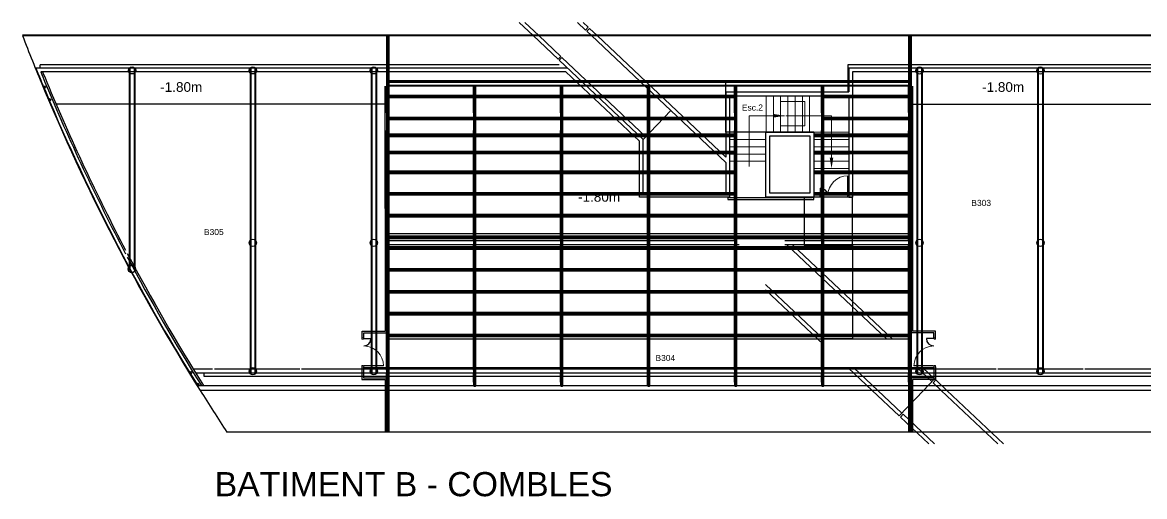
# Model space of a CAD drawing. Header units: millimetres. Extents: x 2006 to 2122, y 764 to 933.
# Drawn here: x 2006.76 to 2053.17, y 913.54 to 933.16 of the extents above; entities that cross this region are included whole.
import ezdxf

# ---------------------------------------------------------------- set-up
doc = ezdxf.new("R2010")
doc.units = ezdxf.units.MM
doc.linetypes.add('CACHE', pattern=[0.375, 0.25, -0.125])
for name, color, linetype in [('-1.80', 3, 'Continuous'), ('B14_ Cloisonnement créé', 6, 'Continuous'), ('B14_Cloisonnement existant', 4, 'Continuous'), ('B14_Escalier à créer', 4, 'Continuous'), ('B14_Légende des locaux', 251, 'Continuous'), ('B14_Maçonnerie céée', 5, 'Continuous'), ('B14_Maçonnerie Existante', 5, 'Continuous'), ('B14_Menuiseries intérieures', 251, 'Continuous'), ('B14_Numérotation locaux', 251, 'Continuous'), ('B14_Platelage combles', 30, 'Continuous'), ('Nom. Texte', 250, 'Continuous')]:
    doc.layers.add(name, color=color, linetype=linetype)
doc.layers.add('B14_Charpente', color=44, linetype='Continuous', lineweight=40)
doc.layers.add('B14_Menuiserie Ext. à créer', color=5, linetype='Continuous', lineweight=15)
doc.styles.get("Standard").update_dxf_attribs({"font": 'arial.ttf'})

msp = doc.modelspace()

# ---------------------------------------------------------------- hatches: boundary and pattern name
at = {"layer": 'B14_Escalier à créer', "lineweight": 9}
h = msp.add_hatch(color=256, dxfattribs=at)
h.paths.add_polyline_path([(2037.823, 929.375), (2037.823, 929.301), (2037.823, 929.227), (2037.979, 929.252), (2037.979, 929.349)])
h.paths.add_polyline_path([(2037.979, 929.349), (2037.979, 929.252), (2038.279, 929.301)])
h = msp.add_hatch(color=256, dxfattribs=at)
h.paths.add_polyline_path([(2040.295, 927.572), (2040.221, 927.572), (2040.147, 927.572), (2040.172, 927.416), (2040.27, 927.416)])
h.paths.add_polyline_path([(2040.27, 927.416), (2040.172, 927.416), (2040.221, 927.116)])

# ---------------------------------------------------------------- linework, layer by layer
at = {"layer": '-1.80'}
for p, q in [((2035.847, 928.626), (2035.847, 930.725)), ((2021.75, 929.774), (2008.166, 929.774)), ((2021.75, 929.774), (2021.75, 929.774)), ((2043.57, 929.774), (2054.151, 929.779)), ((2039.49, 928.626), (2035.847, 928.626)), ((2021.825, 924.431), (2043.497, 924.431)), ((2043.495, 920.315), (2043.495, 918.814))]:
    msp.add_line(p, q, dxfattribs=at)
at = {"layer": 'B14_ Cloisonnement créé'}
for p, q in [((2021.825, 918.454), (2021.825, 916.208)), ((2043.495, 918.454), (2043.495, 916.208))]:
    msp.add_line(p, q, dxfattribs=at)
at = {"layer": 'B14_Charpente'}
for p, q in [((2084.295, 932.617), (2006.757, 932.617)), ((2021.825, 932.617), (2021.825, 916.208)), ((2021.895, 932.617), (2021.895, 916.208)), ((2043.425, 932.617), (2043.425, 916.208)), ((2043.495, 932.617), (2043.495, 916.208)), ((2011.188, 931.274), (2011.188, 922.906)), ((2011.388, 931.274), (2011.388, 922.906)), ((2016.188, 931.274), (2016.188, 918.654)), ((2016.388, 931.274), (2016.388, 918.654)), ((2021.188, 931.274), (2021.188, 918.654)), ((2021.388, 931.274), (2021.388, 918.654)), ((2043.76, 931.274), (2043.76, 918.654)), ((2043.96, 931.274), (2043.96, 918.654)), ((2048.76, 931.274), (2048.76, 918.654)), ((2048.96, 931.274), (2048.96, 918.654)), ((2043.495, 930.725), (2021.895, 930.725)), ((2043.495, 930.695), (2021.895, 930.695)), ((2043.495, 930.534), (2021.821, 930.536)), ((2021.825, 929.499), (2021.825, 930.53)), ((2021.895, 929.499), (2021.895, 930.53)), ((2025.425, 930.129), (2021.895, 930.129)), ((2025.425, 929.499), (2025.425, 930.53)), ((2025.495, 929.499), (2025.495, 930.53)), ((2029.025, 930.129), (2025.495, 930.129)), ((2029.025, 929.499), (2029.025, 930.53)), ((2029.095, 929.499), (2029.095, 930.53)), ((2032.625, 930.129), (2029.095, 930.129)), ((2032.625, 929.499), (2032.625, 930.53)), ((2032.695, 929.499), (2032.695, 930.53)), ((2036.225, 930.129), (2032.695, 930.129)), ((2036.225, 929.499), (2036.225, 930.53)), ((2036.295, 929.499), (2036.295, 930.53)), ((2039.825, 929.499), (2039.825, 930.53)), ((2039.895, 929.499), (2039.895, 930.53)), ((2043.425, 930.129), (2039.895, 930.129)), ((2043.425, 929.499), (2043.425, 930.53)), ((2043.495, 929.499), (2043.495, 930.53)), ((2025.425, 930.054), (2021.895, 930.054)), ((2029.025, 930.054), (2025.495, 930.054)), ((2032.625, 930.054), (2029.095, 930.054)), ((2036.225, 930.054), (2032.695, 930.054)), ((2043.425, 930.054), (2039.895, 930.054)), ((2021.825, 928.614), (2021.895, 929.499)), ((2021.895, 928.614), (2021.825, 929.499)), ((2025.425, 929.214), (2021.895, 929.214)), ((2025.425, 928.614), (2025.495, 929.499)), ((2025.495, 928.614), (2025.425, 929.499)), ((2029.025, 929.214), (2025.495, 929.214)), ((2029.025, 928.614), (2029.095, 929.499)), ((2029.095, 928.614), (2029.025, 929.499)), ((2032.625, 929.214), (2029.095, 929.214)), ((2032.625, 928.614), (2032.695, 929.499)), ((2032.695, 928.614), (2032.625, 929.499)), ((2036.225, 929.214), (2032.695, 929.214)), ((2036.225, 928.614), (2036.295, 929.499)), ((2036.295, 928.614), (2036.225, 929.499)), ((2039.825, 928.614), (2039.895, 929.499)), ((2039.895, 928.614), (2039.825, 929.499)), ((2043.425, 929.214), (2039.895, 929.214)), ((2043.425, 928.614), (2043.495, 929.499)), ((2043.495, 928.614), (2043.425, 929.499)), ((2025.425, 929.139), (2021.895, 929.139)), ((2029.025, 929.139), (2025.495, 929.139)), ((2032.625, 929.139), (2029.095, 929.139)), ((2036.225, 929.139), (2032.695, 929.139)), ((2043.425, 929.139), (2039.895, 929.139)), ((2021.825, 924.139), (2021.825, 928.614)), ((2021.835, 928.614), (2021.835, 927.345)), ((2021.885, 927.345), (2021.885, 928.614)), ((2021.895, 924.139), (2021.895, 928.614)), ((2025.425, 928.519), (2021.895, 928.519)), ((2025.425, 928.444), (2021.895, 928.444)), ((2025.425, 924.139), (2025.425, 928.614)), ((2025.435, 928.614), (2025.435, 927.345)), ((2025.485, 927.345), (2025.485, 928.614)), ((2025.495, 924.139), (2025.495, 928.614)), ((2029.025, 928.519), (2025.495, 928.519)), ((2029.025, 928.444), (2025.495, 928.444)), ((2029.025, 924.139), (2029.025, 928.614)), ((2029.035, 928.614), (2029.035, 927.345)), ((2029.085, 927.345), (2029.085, 928.614)), ((2029.095, 924.139), (2029.095, 928.614)), ((2032.625, 928.519), (2029.095, 928.519)), ((2032.625, 928.444), (2029.095, 928.444)), ((2032.625, 924.139), (2032.625, 928.614)), ((2032.635, 928.614), (2032.635, 927.345)), ((2032.685, 927.345), (2032.685, 928.614)), ((2032.695, 924.139), (2032.695, 928.614)), ((2036.225, 928.519), (2032.695, 928.519)), ((2036.225, 928.444), (2032.695, 928.444)), ((2036.225, 924.139), (2036.225, 928.614)), ((2036.235, 928.614), (2036.235, 927.345)), ((2036.285, 927.345), (2036.285, 928.614)), ((2036.295, 924.139), (2036.295, 928.614)), ((2039.825, 928.519), (2039.49, 928.519)), ((2039.825, 928.444), (2039.49, 928.444)), ((2039.825, 924.139), (2039.825, 928.614)), ((2039.835, 928.614), (2039.835, 927.345)), ((2039.885, 927.345), (2039.885, 928.614)), ((2039.895, 924.139), (2039.895, 928.614)), ((2043.425, 928.519), (2039.895, 928.519)), ((2043.425, 928.444), (2039.895, 928.444)), ((2043.425, 924.139), (2043.425, 928.614)), ((2043.435, 928.614), (2043.435, 927.345)), ((2043.485, 927.345), (2043.485, 928.614)), ((2043.495, 924.139), (2043.495, 928.614)), ((2021.885, 928.129), (2021.835, 928.129)), ((2025.425, 927.814), (2021.895, 927.814)), ((2025.485, 928.129), (2025.435, 928.129)), ((2029.025, 927.814), (2025.495, 927.814)), ((2029.085, 928.129), (2029.035, 928.129)), ((2032.625, 927.814), (2029.095, 927.814)), ((2032.685, 928.129), (2032.635, 928.129)), ((2036.225, 927.814), (2032.695, 927.814)), ((2036.285, 928.129), (2036.235, 928.129)), ((2039.825, 927.814), (2039.49, 927.814)), ((2039.885, 928.129), (2039.835, 928.129)), ((2043.425, 927.814), (2039.895, 927.814)), ((2043.485, 928.129), (2043.435, 928.129)), ((2021.835, 927.171), (2021.885, 927.345)), ((2021.885, 927.171), (2021.835, 927.345)), ((2025.425, 927.739), (2021.895, 927.739)), ((2025.435, 927.171), (2025.485, 927.345)), ((2025.485, 927.171), (2025.435, 927.345)), ((2029.025, 927.739), (2025.495, 927.739)), ((2029.035, 927.171), (2029.085, 927.345)), ((2029.085, 927.171), (2029.035, 927.345)), ((2032.625, 927.739), (2029.095, 927.739)), ((2032.635, 927.171), (2032.685, 927.345)), ((2032.685, 927.171), (2032.635, 927.345)), ((2036.225, 927.739), (2032.695, 927.739)), ((2036.235, 927.171), (2036.285, 927.345)), ((2036.285, 927.171), (2036.235, 927.345)), ((2039.825, 927.739), (2039.49, 927.739)), ((2039.835, 927.171), (2039.885, 927.345)), ((2039.885, 927.171), (2039.835, 927.345)), ((2043.425, 927.739), (2039.895, 927.739)), ((2043.435, 927.171), (2043.485, 927.345)), ((2043.485, 927.171), (2043.435, 927.345)), ((2025.425, 926.989), (2021.895, 926.989)), ((2025.425, 926.914), (2021.895, 926.914)), ((2029.025, 926.989), (2025.495, 926.989)), ((2029.025, 926.914), (2025.495, 926.914)), ((2032.625, 926.989), (2029.095, 926.989)), ((2032.625, 926.914), (2029.095, 926.914)), ((2036.225, 926.989), (2032.695, 926.989)), ((2036.225, 926.914), (2032.695, 926.914)), ((2039.825, 926.989), (2039.49, 926.989)), ((2039.825, 926.914), (2039.49, 926.914)), ((2043.425, 926.989), (2039.895, 926.989)), ((2043.425, 926.914), (2039.895, 926.914)), ((2021.825, 925.975), (2021.895, 926.152)), ((2021.895, 925.975), (2021.825, 926.152)), ((2025.425, 926.104), (2021.895, 926.104)), ((2025.425, 926.029), (2021.895, 926.029)), ((2025.425, 925.975), (2025.495, 926.152)), ((2025.495, 925.975), (2025.425, 926.152)), ((2029.025, 926.104), (2025.495, 926.104)), ((2029.025, 926.029), (2025.495, 926.029)), ((2029.025, 925.975), (2029.095, 926.152)), ((2029.095, 925.975), (2029.025, 926.152)), ((2032.625, 926.104), (2029.095, 926.104)), ((2032.625, 926.029), (2029.095, 926.029)), ((2032.625, 925.975), (2032.695, 926.152)), ((2032.695, 925.975), (2032.625, 926.152)), ((2036.225, 926.104), (2032.695, 926.104)), ((2036.225, 926.029), (2032.695, 926.029)), ((2036.225, 925.975), (2036.295, 926.152)), ((2036.295, 925.975), (2036.225, 926.152)), ((2039.825, 926.104), (2039.49, 926.104)), ((2039.825, 926.029), (2039.49, 926.029)), ((2039.825, 925.975), (2039.895, 926.152)), ((2039.895, 925.975), (2039.825, 926.152)), ((2043.425, 926.104), (2039.895, 926.104)), ((2043.425, 926.029), (2039.895, 926.029)), ((2043.425, 925.975), (2043.495, 926.152)), ((2043.495, 925.975), (2043.425, 926.152)), ((2021.895, 925.545), (2021.825, 925.545)), ((2025.495, 925.545), (2025.425, 925.545)), ((2029.095, 925.545), (2029.025, 925.545)), ((2032.695, 925.545), (2032.625, 925.545)), ((2036.295, 925.545), (2036.225, 925.545)), ((2039.895, 925.545), (2039.825, 925.545)), ((2043.495, 925.545), (2043.425, 925.545)), ((2021.825, 924.928), (2021.895, 925.108)), ((2021.895, 924.928), (2021.825, 925.108)), ((2025.425, 925.199), (2021.895, 925.199)), ((2025.425, 925.124), (2021.895, 925.124)), ((2025.425, 924.928), (2025.495, 925.108)), ((2025.495, 924.928), (2025.425, 925.108)), ((2029.025, 925.199), (2025.495, 925.199)), ((2029.025, 925.124), (2025.495, 925.124)), ((2029.025, 924.928), (2029.095, 925.108)), ((2029.095, 924.928), (2029.025, 925.108)), ((2032.625, 925.199), (2029.095, 925.199)), ((2032.625, 925.124), (2029.095, 925.124)), ((2032.625, 924.928), (2032.695, 925.108)), ((2032.695, 924.928), (2032.625, 925.108)), ((2036.225, 925.199), (2032.695, 925.199)), ((2036.225, 925.124), (2032.695, 925.124)), ((2036.225, 924.928), (2036.295, 925.108)), ((2036.295, 924.928), (2036.225, 925.108)), ((2039.825, 925.199), (2036.295, 925.199)), ((2039.825, 925.124), (2036.295, 925.124)), ((2039.825, 924.928), (2039.895, 925.108)), ((2039.895, 924.928), (2039.825, 925.108)), ((2043.425, 925.199), (2039.895, 925.199)), ((2043.425, 925.124), (2039.895, 925.124)), ((2043.425, 924.928), (2043.495, 925.108)), ((2043.495, 924.928), (2043.425, 925.108)), ((2021.825, 923.949), (2021.895, 924.139)), ((2021.895, 923.949), (2021.825, 924.139)), ((2025.425, 924.304), (2021.895, 924.304)), ((2025.425, 924.229), (2021.895, 924.229)), ((2025.425, 923.949), (2025.495, 924.139)), ((2025.495, 923.949), (2025.425, 924.139)), ((2029.025, 924.304), (2025.495, 924.304)), ((2029.025, 924.229), (2025.495, 924.229)), ((2029.025, 923.949), (2029.095, 924.139)), ((2029.095, 923.949), (2029.025, 924.139)), ((2032.625, 924.304), (2029.095, 924.304)), ((2032.625, 924.229), (2029.095, 924.229)), ((2032.625, 923.949), (2032.695, 924.139)), ((2032.695, 923.949), (2032.625, 924.139)), ((2036.225, 924.304), (2032.695, 924.304)), ((2036.225, 924.229), (2032.695, 924.229)), ((2036.225, 923.949), (2036.295, 924.139)), ((2036.295, 923.949), (2036.225, 924.139)), ((2039.825, 924.304), (2036.295, 924.304)), ((2039.825, 924.229), (2036.295, 924.229)), ((2039.825, 923.949), (2039.895, 924.139)), ((2039.895, 923.949), (2039.825, 924.139)), ((2043.425, 924.304), (2039.895, 924.304)), ((2043.425, 924.229), (2039.895, 924.229)), ((2043.425, 923.949), (2043.495, 924.139)), ((2043.495, 923.949), (2043.425, 924.139)), ((2021.825, 918.794), (2021.825, 923.949)), ((2021.835, 923.156), (2021.835, 923.949)), ((2021.885, 923.156), (2021.885, 923.949)), ((2021.895, 918.794), (2021.895, 923.949)), ((2025.425, 923.859), (2021.895, 923.859)), ((2025.425, 923.784), (2021.895, 923.784)), ((2025.425, 918.794), (2025.425, 923.949)), ((2025.435, 923.156), (2025.435, 923.949)), ((2025.485, 923.156), (2025.485, 923.949)), ((2025.495, 918.794), (2025.495, 923.949)), ((2029.025, 923.859), (2025.495, 923.859)), ((2029.025, 923.784), (2025.495, 923.784)), ((2029.025, 918.794), (2029.025, 923.949)), ((2029.035, 923.156), (2029.035, 923.949)), ((2029.085, 923.156), (2029.085, 923.949)), ((2029.095, 918.794), (2029.095, 923.949)), ((2032.625, 923.859), (2029.095, 923.859)), ((2032.625, 923.784), (2029.095, 923.784)), ((2032.625, 918.794), (2032.625, 923.949)), ((2032.635, 923.156), (2032.635, 923.949)), ((2032.685, 923.156), (2032.685, 923.949)), ((2032.695, 918.794), (2032.695, 923.949)), ((2036.225, 923.859), (2032.695, 923.859)), ((2036.225, 923.784), (2032.695, 923.784)), ((2036.225, 918.794), (2036.225, 923.949)), ((2036.235, 923.156), (2036.235, 923.949)), ((2036.285, 923.156), (2036.285, 923.949)), ((2036.295, 918.794), (2036.295, 923.949)), ((2039.825, 923.859), (2036.295, 923.859)), ((2039.825, 923.784), (2036.295, 923.784)), ((2039.825, 918.794), (2039.825, 923.949)), ((2039.835, 923.156), (2039.835, 923.949)), ((2039.885, 923.156), (2039.885, 923.949)), ((2039.895, 918.794), (2039.895, 923.949)), ((2043.425, 923.859), (2039.895, 923.859)), ((2043.425, 923.784), (2039.895, 923.784)), ((2043.425, 918.794), (2043.425, 923.949)), ((2043.435, 923.156), (2043.435, 923.949)), ((2043.485, 923.156), (2043.485, 923.949)), ((2043.495, 918.794), (2043.495, 923.949)), ((2021.835, 922.98), (2021.885, 923.156)), ((2021.885, 922.98), (2021.835, 923.156)), ((2025.435, 922.98), (2025.485, 923.156)), ((2025.485, 922.98), (2025.435, 923.156)), ((2029.035, 922.98), (2029.085, 923.156)), ((2029.085, 922.98), (2029.035, 923.156)), ((2032.635, 922.98), (2032.685, 923.156)), ((2032.685, 922.98), (2032.635, 923.156)), ((2036.235, 922.98), (2036.285, 923.156)), ((2036.285, 922.98), (2036.235, 923.156)), ((2039.835, 922.98), (2039.885, 923.156)), ((2039.885, 922.98), (2039.835, 923.156)), ((2043.435, 922.98), (2043.485, 923.156)), ((2043.485, 922.98), (2043.435, 923.156)), ((2025.425, 922.954), (2021.895, 922.954)), ((2025.425, 922.879), (2021.895, 922.879)), ((2029.025, 922.954), (2025.495, 922.954)), ((2029.025, 922.879), (2025.495, 922.879)), ((2032.625, 922.954), (2029.095, 922.954)), ((2032.625, 922.879), (2029.095, 922.879)), ((2036.225, 922.954), (2032.695, 922.954)), ((2036.225, 922.879), (2032.695, 922.879)), ((2039.825, 922.954), (2036.295, 922.954)), ((2039.825, 922.879), (2036.295, 922.879)), ((2043.425, 922.954), (2039.895, 922.954)), ((2043.425, 922.879), (2039.895, 922.879)), ((2025.425, 922.049), (2021.895, 922.049)), ((2025.425, 921.974), (2021.895, 921.974)), ((2029.025, 922.049), (2025.495, 922.049)), ((2029.025, 921.974), (2025.495, 921.974)), ((2032.625, 922.049), (2029.095, 922.049)), ((2032.625, 921.974), (2029.095, 921.974)), ((2036.225, 922.049), (2032.695, 922.049)), ((2036.225, 921.974), (2032.695, 921.974)), ((2039.825, 922.049), (2036.295, 922.049)), ((2039.825, 921.974), (2036.295, 921.974)), ((2043.425, 922.049), (2039.895, 922.049)), ((2043.425, 921.974), (2039.895, 921.974)), ((2021.835, 921.414), (2021.885, 921.514)), ((2021.885, 921.414), (2021.835, 921.514)), ((2021.835, 921.414), (2021.835, 920.629)), ((2021.885, 920.629), (2021.885, 921.414)), ((2025.435, 921.414), (2025.485, 921.514)), ((2025.485, 921.414), (2025.435, 921.514)), ((2025.435, 921.414), (2025.435, 920.629)), ((2025.485, 920.629), (2025.485, 921.414)), ((2029.035, 921.414), (2029.085, 921.514)), ((2029.085, 921.414), (2029.035, 921.514)), ((2029.035, 921.414), (2029.035, 920.629)), ((2029.085, 920.629), (2029.085, 921.414)), ((2032.635, 921.414), (2032.685, 921.514)), ((2032.685, 921.414), (2032.635, 921.514)), ((2032.635, 921.414), (2032.635, 920.629)), ((2032.685, 920.629), (2032.685, 921.414)), ((2036.235, 921.414), (2036.285, 921.514)), ((2036.285, 921.414), (2036.235, 921.514)), ((2036.235, 921.414), (2036.235, 920.629)), ((2036.285, 920.629), (2036.285, 921.414)), ((2039.835, 921.414), (2039.885, 921.514)), ((2039.885, 921.414), (2039.835, 921.514)), ((2039.835, 921.414), (2039.835, 920.629)), ((2039.885, 920.629), (2039.885, 921.414)), ((2043.435, 921.414), (2043.485, 921.514)), ((2043.485, 921.414), (2043.435, 921.514)), ((2043.435, 921.414), (2043.435, 920.629)), ((2043.485, 920.629), (2043.485, 921.414)), ((2025.425, 921.144), (2021.895, 921.144)), ((2025.425, 921.069), (2021.895, 921.069)), ((2029.025, 921.144), (2025.495, 921.144)), ((2029.025, 921.069), (2025.495, 921.069)), ((2032.625, 921.144), (2029.095, 921.144)), ((2032.625, 921.069), (2029.095, 921.069)), ((2036.225, 921.144), (2032.695, 921.144)), ((2036.225, 921.069), (2032.695, 921.069)), ((2039.825, 921.144), (2036.295, 921.144)), ((2039.825, 921.069), (2036.295, 921.069)), ((2043.425, 921.144), (2039.895, 921.144)), ((2043.425, 921.069), (2039.895, 921.069)), ((2021.835, 920.455), (2021.885, 920.629)), ((2021.885, 920.455), (2021.835, 920.629)), ((2025.435, 920.455), (2025.485, 920.629)), ((2025.485, 920.455), (2025.435, 920.629)), ((2029.035, 920.455), (2029.085, 920.629)), ((2029.085, 920.455), (2029.035, 920.629)), ((2032.635, 920.455), (2032.685, 920.629)), ((2032.685, 920.455), (2032.635, 920.629)), ((2036.235, 920.455), (2036.285, 920.629)), ((2036.285, 920.455), (2036.235, 920.629)), ((2039.835, 920.455), (2039.885, 920.629)), ((2039.885, 920.455), (2039.835, 920.629)), ((2043.435, 920.455), (2043.485, 920.629)), ((2043.485, 920.455), (2043.435, 920.629)), ((2025.425, 920.239), (2021.895, 920.239)), ((2025.425, 920.164), (2021.895, 920.164)), ((2029.025, 920.239), (2025.495, 920.239)), ((2029.025, 920.164), (2025.495, 920.164)), ((2032.625, 920.239), (2029.095, 920.239)), ((2032.625, 920.164), (2029.095, 920.164)), ((2036.225, 920.239), (2032.695, 920.239)), ((2036.225, 920.164), (2032.695, 920.164)), ((2039.825, 920.239), (2036.295, 920.239)), ((2039.825, 920.164), (2036.295, 920.164)), ((2043.425, 920.239), (2039.895, 920.239)), ((2043.425, 920.164), (2039.895, 920.164)), ((2021.825, 918.654), (2021.895, 918.794)), ((2021.895, 918.654), (2021.825, 918.794)), ((2021.825, 918.304), (2021.825, 918.654)), ((2021.895, 918.304), (2021.895, 918.654)), ((2025.425, 918.654), (2025.495, 918.794)), ((2025.495, 918.654), (2025.425, 918.794)), ((2025.425, 918.304), (2025.425, 918.654)), ((2025.495, 918.304), (2025.495, 918.654)), ((2029.025, 918.654), (2029.095, 918.794)), ((2029.095, 918.654), (2029.025, 918.794)), ((2029.025, 918.304), (2029.025, 918.654)), ((2029.095, 918.304), (2029.095, 918.654)), ((2032.625, 918.654), (2032.695, 918.794)), ((2032.695, 918.654), (2032.625, 918.794)), ((2032.625, 918.304), (2032.625, 918.654)), ((2032.695, 918.304), (2032.695, 918.654)), ((2036.225, 918.654), (2036.295, 918.794)), ((2036.295, 918.654), (2036.225, 918.794)), ((2036.225, 918.304), (2036.225, 918.654)), ((2036.295, 918.304), (2036.295, 918.654)), ((2039.825, 918.654), (2039.895, 918.794)), ((2039.895, 918.654), (2039.825, 918.794)), ((2039.825, 918.304), (2039.825, 918.654)), ((2039.895, 918.304), (2039.895, 918.654)), ((2043.425, 918.654), (2043.495, 918.794)), ((2043.495, 918.654), (2043.425, 918.794)), ((2043.425, 918.304), (2043.425, 918.654)), ((2043.495, 918.304), (2043.495, 918.654)), ((2021.825, 918.133), (2021.895, 918.304)), ((2021.895, 918.133), (2021.825, 918.304)), ((2025.425, 918.133), (2025.495, 918.304)), ((2025.495, 918.133), (2025.425, 918.304)), ((2029.025, 918.133), (2029.095, 918.304)), ((2029.095, 918.133), (2029.025, 918.304)), ((2032.625, 918.133), (2032.695, 918.304)), ((2032.695, 918.133), (2032.625, 918.304)), ((2036.225, 918.133), (2036.295, 918.304)), ((2036.295, 918.133), (2036.225, 918.304)), ((2039.825, 918.133), (2039.895, 918.304)), ((2039.895, 918.133), (2039.825, 918.304)), ((2043.425, 918.133), (2043.495, 918.304)), ((2043.495, 918.133), (2043.425, 918.304))]:
    msp.add_line(p, q, dxfattribs=at)
for points in [[(2021.825, 928.614), (2021.895, 928.614), (2021.895, 929.499), (2021.825, 929.499)], [(2025.425, 928.614), (2025.495, 928.614), (2025.495, 929.499), (2025.425, 929.499)], [(2029.025, 928.614), (2029.095, 928.614), (2029.095, 929.499), (2029.025, 929.499)], [(2032.625, 928.614), (2032.695, 928.614), (2032.695, 929.499), (2032.625, 929.499)], [(2036.225, 928.614), (2036.295, 928.614), (2036.295, 929.499), (2036.225, 929.499)], [(2039.825, 928.614), (2039.895, 928.614), (2039.895, 929.499), (2039.825, 929.499)], [(2043.425, 928.614), (2043.495, 928.614), (2043.495, 929.499), (2043.425, 929.499)], [(2021.885, 927.345), (2021.835, 927.345), (2021.835, 927.171), (2021.885, 927.171)], [(2025.485, 927.345), (2025.435, 927.345), (2025.435, 927.171), (2025.485, 927.171)], [(2029.085, 927.345), (2029.035, 927.345), (2029.035, 927.171), (2029.085, 927.171)], [(2032.685, 927.345), (2032.635, 927.345), (2032.635, 927.171), (2032.685, 927.171)], [(2036.285, 927.345), (2036.235, 927.345), (2036.235, 927.171), (2036.285, 927.171)], [(2039.885, 927.345), (2039.835, 927.345), (2039.835, 927.171), (2039.885, 927.171)], [(2043.485, 927.345), (2043.435, 927.345), (2043.435, 927.171), (2043.485, 927.171)], [(2021.825, 925.975), (2021.895, 925.975), (2021.895, 926.152), (2021.825, 926.152)], [(2025.425, 925.975), (2025.495, 925.975), (2025.495, 926.152), (2025.425, 926.152)], [(2029.025, 925.975), (2029.095, 925.975), (2029.095, 926.152), (2029.025, 926.152)], [(2032.625, 925.975), (2032.695, 925.975), (2032.695, 926.152), (2032.625, 926.152)], [(2036.225, 925.975), (2036.295, 925.975), (2036.295, 926.152), (2036.225, 926.152)], [(2039.825, 925.975), (2039.895, 925.975), (2039.895, 926.152), (2039.825, 926.152)], [(2043.425, 925.975), (2043.495, 925.975), (2043.495, 926.152), (2043.425, 926.152)], [(2021.825, 924.928), (2021.895, 924.928), (2021.895, 925.108), (2021.825, 925.108)], [(2025.425, 924.928), (2025.495, 924.928), (2025.495, 925.108), (2025.425, 925.108)], [(2029.025, 924.928), (2029.095, 924.928), (2029.095, 925.108), (2029.025, 925.108)], [(2032.625, 924.928), (2032.695, 924.928), (2032.695, 925.108), (2032.625, 925.108)], [(2036.225, 924.928), (2036.295, 924.928), (2036.295, 925.108), (2036.225, 925.108)], [(2039.825, 924.928), (2039.895, 924.928), (2039.895, 925.108), (2039.825, 925.108)], [(2043.425, 924.928), (2043.495, 924.928), (2043.495, 925.108), (2043.425, 925.108)], [(2021.825, 923.949), (2021.895, 923.949), (2021.895, 924.139), (2021.825, 924.139)], [(2025.425, 923.949), (2025.495, 923.949), (2025.495, 924.139), (2025.425, 924.139)], [(2029.025, 923.949), (2029.095, 923.949), (2029.095, 924.139), (2029.025, 924.139)], [(2032.625, 923.949), (2032.695, 923.949), (2032.695, 924.139), (2032.625, 924.139)], [(2036.225, 923.949), (2036.295, 923.949), (2036.295, 924.139), (2036.225, 924.139)], [(2039.825, 923.949), (2039.895, 923.949), (2039.895, 924.139), (2039.825, 924.139)], [(2043.425, 923.949), (2043.495, 923.949), (2043.495, 924.139), (2043.425, 924.139)], [(2021.885, 923.156), (2021.835, 923.156), (2021.835, 922.98), (2021.885, 922.98)], [(2025.485, 923.156), (2025.435, 923.156), (2025.435, 922.98), (2025.485, 922.98)], [(2029.085, 923.156), (2029.035, 923.156), (2029.035, 922.98), (2029.085, 922.98)], [(2032.685, 923.156), (2032.635, 923.156), (2032.635, 922.98), (2032.685, 922.98)], [(2036.285, 923.156), (2036.235, 923.156), (2036.235, 922.98), (2036.285, 922.98)], [(2039.885, 923.156), (2039.835, 923.156), (2039.835, 922.98), (2039.885, 922.98)], [(2043.485, 923.156), (2043.435, 923.156), (2043.435, 922.98), (2043.485, 922.98)], [(2021.885, 921.514), (2021.835, 921.514), (2021.835, 921.414), (2021.885, 921.414)], [(2025.485, 921.514), (2025.435, 921.514), (2025.435, 921.414), (2025.485, 921.414)], [(2029.085, 921.514), (2029.035, 921.514), (2029.035, 921.414), (2029.085, 921.414)], [(2032.685, 921.514), (2032.635, 921.514), (2032.635, 921.414), (2032.685, 921.414)], [(2036.285, 921.514), (2036.235, 921.514), (2036.235, 921.414), (2036.285, 921.414)], [(2039.885, 921.514), (2039.835, 921.514), (2039.835, 921.414), (2039.885, 921.414)], [(2043.485, 921.514), (2043.435, 921.514), (2043.435, 921.414), (2043.485, 921.414)], [(2021.885, 920.629), (2021.835, 920.629), (2021.835, 920.455), (2021.885, 920.455)], [(2025.485, 920.629), (2025.435, 920.629), (2025.435, 920.455), (2025.485, 920.455)], [(2029.085, 920.629), (2029.035, 920.629), (2029.035, 920.455), (2029.085, 920.455)], [(2032.685, 920.629), (2032.635, 920.629), (2032.635, 920.455), (2032.685, 920.455)], [(2036.285, 920.629), (2036.235, 920.629), (2036.235, 920.455), (2036.285, 920.455)], [(2039.885, 920.629), (2039.835, 920.629), (2039.835, 920.455), (2039.885, 920.455)], [(2043.485, 920.629), (2043.435, 920.629), (2043.435, 920.455), (2043.485, 920.455)], [(2021.825, 918.654), (2021.895, 918.654), (2021.895, 918.794), (2021.825, 918.794)], [(2025.425, 918.654), (2025.495, 918.654), (2025.495, 918.794), (2025.425, 918.794)], [(2029.025, 918.654), (2029.095, 918.654), (2029.095, 918.794), (2029.025, 918.794)], [(2032.625, 918.654), (2032.695, 918.654), (2032.695, 918.794), (2032.625, 918.794)], [(2036.225, 918.654), (2036.295, 918.654), (2036.295, 918.794), (2036.225, 918.794)], [(2039.825, 918.654), (2039.895, 918.654), (2039.895, 918.794), (2039.825, 918.794)], [(2043.425, 918.654), (2043.495, 918.654), (2043.495, 918.794), (2043.425, 918.794)], [(2021.825, 918.133), (2021.895, 918.133), (2021.895, 918.304), (2021.825, 918.304)], [(2025.425, 918.133), (2025.495, 918.133), (2025.495, 918.304), (2025.425, 918.304)], [(2029.025, 918.133), (2029.095, 918.133), (2029.095, 918.304), (2029.025, 918.304)], [(2032.625, 918.133), (2032.695, 918.133), (2032.695, 918.304), (2032.625, 918.304)], [(2036.225, 918.133), (2036.295, 918.133), (2036.295, 918.304), (2036.225, 918.304)], [(2039.825, 918.133), (2039.895, 918.133), (2039.895, 918.304), (2039.825, 918.304)], [(2043.425, 918.133), (2043.495, 918.133), (2043.495, 918.304), (2043.425, 918.304)]]:
    msp.add_lwpolyline(points, close=True, dxfattribs=at)
at = {"layer": 'B14_Cloisonnement existant'}
for p, q in [((2021.75, 930.53), (2021.755, 920.385)), ((2021.821, 930.53), (2021.825, 920.315)), ((2043.5, 930.53), (2043.495, 920.315)), ((2043.57, 930.53), (2043.565, 920.385)), ((2035.937, 925.931), (2035.937, 925.831)), ((2035.937, 925.931), (2036.007, 925.931)), ((2036.007, 925.901), (2036.007, 925.931)), ((2039.42, 925.901), (2036.007, 925.901)), ((2039.49, 925.931), (2039.42, 925.931)), ((2039.42, 925.931), (2039.42, 925.901)), ((2039.49, 925.831), (2039.49, 925.931)), ((2035.937, 925.831), (2039.49, 925.831)), ((2020.803, 920.384), (2021.755, 920.385)), ((2020.803, 920.114), (2020.803, 920.384)), ((2044.517, 920.384), (2043.565, 920.385)), ((2044.517, 920.114), (2044.517, 920.384)), ((2020.873, 920.314), (2021.825, 920.315)), ((2020.873, 920.114), (2020.873, 920.314)), ((2044.447, 920.314), (2043.495, 920.315)), ((2044.447, 920.114), (2044.447, 920.314)), ((2020.798, 918.915), (2020.798, 918.814)), ((2020.798, 918.814), (2020.798, 918.383)), ((2020.868, 918.915), (2020.868, 918.814)), ((2020.868, 918.814), (2020.868, 918.454)), ((2044.452, 918.915), (2044.452, 918.814)), ((2044.452, 918.814), (2044.452, 918.454)), ((2044.522, 918.915), (2044.522, 918.814)), ((2044.522, 918.814), (2044.522, 918.383)), ((2020.798, 918.383), (2021.755, 918.383)), ((2020.868, 918.454), (2021.825, 918.454)), ((2021.755, 918.383), (2021.755, 916.208)), ((2044.452, 918.454), (2043.495, 918.454)), ((2044.522, 918.383), (2043.565, 918.383)), ((2043.565, 918.383), (2043.565, 916.208))]:
    msp.add_line(p, q, dxfattribs=at)
msp.add_lwpolyline([(2032.605, 930.53), (2032.625, 930.53), (2032.625, 918.133), (2032.605, 918.133)], close=True, dxfattribs=at)
at = {"layer": 'B14_Escalier à créer', "lineweight": 9}
for p, q in [((2037.517, 928.616), (2037.517, 930.126)), ((2037.817, 928.616), (2037.817, 930.126)), ((2036.817, 929.301), (2038.279, 929.301)), ((2036.817, 927.199), (2036.817, 929.301)), ((2038.117, 928.616), (2038.117, 929.61)), ((2038.279, 929.301), (2038.279, 929.301)), ((2038.335, 929.301), (2040.221, 929.301)), ((2040.221, 927.572), (2040.221, 929.301)), ((2037.517, 928.616), (2036.017, 928.616)), ((2037.507, 928.316), (2036.017, 928.316)), ((2037.507, 928.016), (2036.017, 928.016)), ((2037.507, 927.716), (2036.017, 927.716)), ((2037.507, 927.416), (2036.017, 927.416))]:
    msp.add_line(p, q, dxfattribs=at)
at = {"layer": 'B14_Escalier à créer', "linetype": 'CACHE', "lineweight": 9, "ltscale": 50}
for p, q in [((2038.117, 929.61), (2038.117, 930.126)), ((2038.417, 928.626), (2038.417, 930.126)), ((2038.717, 928.616), (2038.717, 930.126)), ((2039.017, 928.616), (2039.017, 930.126)), ((2039.317, 928.616), (2039.317, 930.126)), ((2039.5, 928.616), (2040.942, 928.616)), ((2039.5, 928.316), (2040.942, 928.316)), ((2039.5, 928.016), (2040.942, 928.016)), ((2039.5, 927.716), (2040.942, 927.716)), ((2039.5, 927.416), (2040.942, 927.416)), ((2039.5, 927.116), (2040.942, 927.116))]:
    msp.add_line(p, q, dxfattribs=at)
at = {"layer": 'B14_Maçonnerie céée'}
for centre in [(2011.291, 931.179), (2016.288, 931.179), (2021.288, 931.179), (2043.86, 931.176), (2048.86, 931.176), (2016.288, 924.044), (2021.288, 924.044), (2043.86, 924.044), (2048.86, 924.044), (2011.282, 922.96), (2016.288, 918.733), (2021.288, 918.733), (2043.86, 918.728), (2048.86, 918.728)]:
    msp.add_circle(centre, 0.15, dxfattribs=at)
at = {"layer": 'B14_Maçonnerie Existante'}
for p, q in [((2027.301, 933.162), (2027.878, 932.617)), ((2027.534, 933.162), (2028.111, 932.617)), ((2029.715, 933.162), (2030.047, 932.848)), ((2029.948, 933.162), (2030.157, 932.964)), ((2030.047, 932.848), (2030.157, 932.964)), ((2030.098, 932.8), (2030.208, 932.916)), ((2030.208, 932.916), (2030.525, 932.617)), ((2027.878, 932.617), (2028.91, 931.643)), ((2028.111, 932.617), (2029.02, 931.759)), ((2030.292, 932.617), (2030.098, 932.8)), ((2030.292, 932.617), (2035.847, 927.372)), ((2030.525, 932.617), (2035.847, 927.592)), ((2029.02, 931.759), (2028.91, 931.643)), ((2028.961, 931.595), (2029.071, 931.711)), ((2028.961, 931.595), (2032.435, 928.315)), ((2029.071, 931.711), (2032.545, 928.431)), ((2029.29, 931.274), (2007.289, 931.274)), ((2028.96, 931.414), (2007.489, 931.414)), ((2007.489, 931.274), (2007.489, 931.414)), ((2029.237, 931.114), (2007.516, 931.114)), ((2029.237, 931.114), (2032.275, 928.246)), ((2084.295, 931.414), (2040.89, 931.414)), ((2040.89, 931.414), (2040.89, 930.286)), ((2084.295, 931.274), (2040.932, 931.274)), ((2040.932, 931.274), (2040.932, 930.286)), ((2084.065, 931.11), (2041.092, 931.114)), ((2041.092, 931.114), (2041.092, 925.931)), ((2035.847, 930.286), (2040.932, 930.286)), ((2035.847, 930.286), (2035.847, 927.592)), ((2036.007, 930.126), (2040.932, 930.126)), ((2036.007, 930.126), (2036.007, 925.931)), ((2040.932, 930.126), (2040.932, 925.931)), ((2032.435, 928.315), (2033.573, 929.519)), ((2036.274, 929.608), (2036.274, 926.914)), ((2032.275, 925.931), (2032.275, 928.246)), ((2032.435, 926.091), (2032.435, 928.315)), ((2037.507, 928.626), (2039.49, 928.626)), ((2037.507, 925.931), (2037.507, 928.626)), ((2037.667, 928.466), (2039.33, 928.466)), ((2037.667, 926.091), (2037.667, 928.466)), ((2039.33, 928.466), (2039.33, 926.091)), ((2039.49, 928.626), (2039.49, 925.931)), ((2032.667, 926.091), (2032.667, 927.899)), ((2035.847, 927.372), (2035.847, 926.091)), ((2036.274, 926.694), (2036.274, 925.413)), ((2036.007, 925.931), (2032.275, 925.931)), ((2035.847, 926.091), (2032.435, 926.091)), ((2039.49, 925.931), (2037.507, 925.931)), ((2039.33, 926.091), (2037.667, 926.091)), ((2040.932, 925.931), (2041.092, 925.931)), ((2025.425, 924.124), (2021.895, 924.124)), ((2029.025, 924.124), (2025.495, 924.124)), ((2032.625, 924.124), (2029.095, 924.124)), ((2036.225, 924.124), (2032.695, 924.124)), ((2039.825, 924.124), (2038.295, 924.124)), ((2043.425, 924.124), (2039.895, 924.124)), ((2025.425, 923.964), (2021.895, 923.964)), ((2029.025, 923.964), (2025.495, 923.964)), ((2032.625, 923.964), (2029.095, 923.964)), ((2036.225, 923.964), (2032.695, 923.964)), ((2036.406, 923.964), (2036.295, 923.964)), ((2039.825, 923.964), (2038.295, 923.964)), ((2038.375, 923.964), (2042.493, 920.076)), ((2038.608, 923.964), (2042.726, 920.076)), ((2043.425, 923.964), (2039.895, 923.964)), ((2036.295, 923.452), (2036.295, 918.814)), ((2037.495, 922.319), (2039.895, 920.053)), ((2037.495, 922.099), (2039.895, 919.833)), ((2014.625, 918.814), (2013.82, 918.814)), ((2083.025, 918.654), (2013.918, 918.654)), ((2014.275, 918.514), (2014.275, 918.654)), ((2084.275, 918.514), (2014.275, 918.514)), ((2018.225, 918.814), (2014.695, 918.814)), ((2021.825, 918.814), (2018.295, 918.814)), ((2025.425, 918.814), (2021.895, 918.814)), ((2029.025, 918.814), (2025.495, 918.814)), ((2032.625, 918.814), (2029.095, 918.814)), ((2036.225, 918.814), (2032.695, 918.814)), ((2039.825, 918.814), (2036.295, 918.814)), ((2043.425, 918.814), (2039.895, 918.814)), ((2040.908, 918.876), (2041.902, 917.938)), ((2041.142, 918.876), (2043.133, 916.996)), ((2047.025, 918.814), (2043.495, 918.814)), ((2043.764, 918.876), (2044.369, 918.304)), ((2043.997, 918.876), (2044.479, 918.421)), ((2050.625, 918.814), (2047.095, 918.814)), ((2054.225, 918.814), (2050.695, 918.814)), ((2044.024, 917.938), (2044.479, 918.421)), ((2044.42, 918.256), (2044.53, 918.373)), ((2044.42, 918.256), (2044.757, 917.938)), ((2044.53, 918.373), (2044.99, 917.938)), ((2041.902, 917.938), (2043.024, 916.879)), ((2043.024, 916.879), (2044.024, 917.938)), ((2044.757, 917.938), (2047.106, 915.721)), ((2047.339, 915.721), (2044.99, 917.938)), ((2043.184, 916.948), (2043.075, 916.831)), ((2043.075, 916.831), (2044.251, 915.721)), ((2044.484, 915.721), (2043.184, 916.948)), ((2084.295, 916.208), (2015.216, 916.208))]:
    msp.add_line(p, q, dxfattribs=at)
at = {"layer": 'B14_Maçonnerie Existante', "color": 4}
for p, q in [((2007.692, 930.53), (2007.625, 930.509)), ((2007.625, 930.509), (2007.716, 930.472)), ((2007.652, 930.445), (2007.692, 930.53)), ((2007.652, 930.445), (2007.716, 930.472)), ((2007.846, 929.984), (2007.91, 930.011)), ((2007.846, 929.984), (2007.938, 929.947)), ((2007.873, 929.919), (2007.91, 930.011)), ((2007.873, 929.919), (2007.938, 929.947)), ((2013.669, 918.678), (2013.728, 918.714)), ((2013.669, 918.678), (2013.765, 918.655)), ((2013.728, 918.714), (2013.705, 918.618)), ((2013.705, 918.618), (2013.765, 918.655)), ((2013.968, 918.193), (2014.027, 918.23)), ((2013.968, 918.193), (2014.064, 918.17)), ((2084.295, 918.121), (2013.989, 918.121)), ((2014.005, 918.133), (2014.027, 918.23)), ((2014.005, 918.133), (2014.064, 918.17)), ((2084.295, 918.133), (2014.005, 918.133)), ((2084.295, 917.938), (2014.103, 917.938))]:
    msp.add_line(p, q, dxfattribs=at)
at = {"layer": 'B14_Maçonnerie Existante'}
for radius, start, end in [(85.922, 201.10369, 202.60311), (85.902, 202.07215, 202.48945), (85.772, 202.22277, 202.52541), (85.702, 202.2419, 202.54482), (85.772, 202.52541, 207.77236), (85.702, 202.54482, 207.68336), (85.702, 207.78392, 212.00429), (85.772, 207.87254, 211.97507), (85.922, 212.06581, 213.43796)]:
    msp.add_arc((2086.917, 963.554), radius, start, end, dxfattribs=at)
at = {"layer": 'B14_Maçonnerie Existante', "color": 4}
for radius, start, end in [(85.922, 202.48393, 212.06581), (85.902, 202.48945, 211.92095), (85.832, 202.62813, 202.67045), (85.832, 203.00395, 203.05063), (85.832, 211.49408, 211.54077), (85.832, 211.87427, 211.92095)]:
    msp.add_arc((2086.917, 963.554), radius, start, end, dxfattribs=at)
at = {"layer": 'B14_Menuiserie Ext. à créer', "linetype": 'CACHE', "ltscale": 4}
msp.add_lwpolyline([(2038.114, 929.889), (2039.114, 929.889), (2039.114, 928.889), (2038.114, 928.889), (2038.114, 929.889)], dxfattribs=at)
at = {"layer": 'B14_Menuiseries intérieures', "lineweight": 9, "ltscale": 7}
for p, q in [((2040.877, 926.021), (2040.877, 926.82)), ((2040.897, 926.021), (2040.897, 926.821)), ((2039.732, 926.006), (2039.767, 926.006)), ((2039.782, 925.931), (2039.732, 925.931)), ((2039.767, 926.006), (2039.767, 925.991)), ((2039.767, 925.991), (2039.782, 925.991)), ((2039.782, 925.991), (2039.782, 925.931)), ((2040.897, 926.021), (2040.877, 926.021)), ((2040.882, 925.991), (2040.882, 925.931)), ((2040.897, 925.991), (2040.882, 925.991)), ((2040.882, 925.931), (2040.932, 925.931)), ((2040.932, 926.006), (2040.897, 926.006)), ((2040.897, 926.006), (2040.897, 925.991)), ((2020.798, 920.064), (2020.798, 920.114)), ((2020.858, 920.064), (2020.798, 920.064)), ((2020.858, 920.079), (2020.858, 920.064)), ((2020.873, 920.079), (2020.858, 920.079)), ((2020.873, 920.114), (2020.873, 920.079)), ((2044.447, 920.114), (2044.447, 920.079)), ((2044.447, 920.079), (2044.462, 920.079)), ((2044.462, 920.079), (2044.462, 920.064)), ((2044.462, 920.064), (2044.522, 920.064)), ((2044.522, 920.064), (2044.522, 920.114)), ((2020.798, 918.965), (2020.798, 918.915)), ((2020.858, 918.965), (2020.798, 918.965)), ((2020.858, 918.95), (2020.858, 918.965)), ((2020.873, 918.95), (2020.858, 918.95)), ((2020.873, 918.915), (2020.873, 918.95)), ((2020.888, 918.97), (2021.688, 918.97)), ((2020.888, 918.95), (2020.888, 918.97)), ((2020.888, 918.95), (2021.688, 918.95)), ((2044.432, 918.97), (2043.632, 918.97)), ((2044.432, 918.95), (2043.632, 918.95)), ((2044.432, 918.95), (2044.432, 918.97)), ((2044.447, 918.915), (2044.447, 918.95)), ((2044.447, 918.95), (2044.462, 918.95)), ((2044.462, 918.965), (2044.522, 918.965)), ((2044.462, 918.95), (2044.462, 918.965)), ((2044.522, 918.965), (2044.522, 918.915))]:
    msp.add_line(p, q, dxfattribs=at)
at = {"layer": 'B14_Menuiseries intérieures', "lineweight": 9}
for p, q in [((2039.732, 925.931), (2039.732, 926.006)), ((2020.798, 920.114), (2020.873, 920.114)), ((2044.522, 920.114), (2044.447, 920.114)), ((2020.798, 918.915), (2020.873, 918.915)), ((2044.522, 918.915), (2044.447, 918.915))]:
    msp.add_line(p, q, dxfattribs=at)
at = {"layer": 'B14_Menuiseries intérieures'}
for p, q in [((2039.767, 926.006), (2039.767, 926.306)), ((2020.873, 920.079), (2021.173, 920.079)), ((2044.447, 920.079), (2044.147, 920.079))]:
    msp.add_line(p, q, dxfattribs=at)
at = {"layer": 'B14_Menuiseries intérieures', "lineweight": 9}
for centre, start, end in [((2040.897, 925.991), 90.012, 178.9645), ((2020.858, 918.949), 0.012, 88.9645), ((2044.462, 918.949), 91.0355, 179.988)]:
    msp.add_arc(centre, 0.83, start, end, dxfattribs=at)
at = {"layer": 'B14_Menuiseries intérieures'}
for centre, start, end in [((2039.767, 926.006), 1.6351, 90.0259), ((2020.873, 920.079), 271.6351, 0.0259), ((2044.447, 920.079), 179.9741, 268.3649)]:
    msp.add_arc(centre, 0.3, start, end, dxfattribs=at)
at = {"layer": 'B14_Menuiseries intérieures', "lineweight": 9, "ltscale": 7}
for centre, start, end in [((2040.877, 926.021), 180, 270), ((2040.882, 925.991), 180, 270), ((2020.858, 920.064), 180, 270), ((2044.462, 920.064), 270, 0), ((2020.888, 918.97), 90, 180), ((2044.432, 918.97), 0, 90)]:
    msp.add_arc(centre, 0, start, end, dxfattribs=at)
at = {"layer": 'B14_Platelage combles'}
for points in [[(2039.092, 923.931), (2041.092, 923.931), (2041.092, 925.931), (2039.092, 925.931)], [(2039.892, 923.931), (2041.092, 923.931), (2041.092, 920.076), (2039.892, 920.076)]]:
    msp.add_lwpolyline(points, close=True, dxfattribs=at)
for points in [[(2021.825, 920.076), (2021.825, 920.076), (2043.495, 920.076), (2043.495, 920.315)], [(2044.452, 918.912), (2044.452, 918.876), (2020.868, 918.876), (2020.868, 918.876)]]:
    msp.add_lwpolyline(points, dxfattribs=at)

# ---------------------------------------------------------------- texts
at = {"layer": 'B14_Légende des locaux', "insert": (2036.513, 929.766), "char_height": 0.25, "width": 2.1893, "attachment_point": 1}
msp.add_mtext('Esc.2', dxfattribs=at)
at = {"layer": 'B14_Numérotation locaux', "char_height": 0.25, "width": 2.1893, "attachment_point": 1}
for s, insert in [('B303', (2046.004, 925.821)), ('B305', (2014.265, 924.614)), ('B304', (2032.94, 919.404))]:
    msp.add_mtext(s, dxfattribs=dict(at, insert=insert))
at = {"layer": 'Nom. Texte', "char_height": 0.4, "attachment_point": 1}
for insert in [(2012.456, 930.69), (2046.45, 930.69), (2029.738, 926.145)]:
    msp.add_mtext_dynamic_manual_height_columns('-1.80m', width=3.93169, gutter_width=12.5, heights=[0], dxfattribs=dict(at, insert=insert))
at = {"layer": 'Nom. Texte', "insert": (2014.708, 914.559), "char_height": 1, "width": 20.07348, "attachment_point": 1}
msp.add_mtext('BATIMENT B - COMBLES', dxfattribs=at)

doc.saveas('drawing.dxf')
